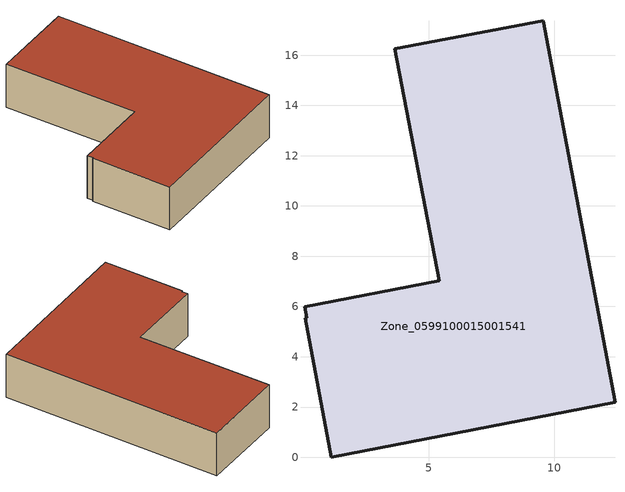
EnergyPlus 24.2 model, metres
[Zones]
Zone_0599100015001541
 floor ground (C_G): 5.42,7.02 3.64,16.26 9.56,17.37 12.41,2.19 1.12,0 0.08,5.54 0.15,5.56 0.06,5.98 z1.02
 wall outside (C_F): 12.41,2.19 9.56,17.37 3.64,16.26 5.42,7.02 0.06,5.98 0.15,5.56 0.08,5.54 1.12,0 12.41,2.19 z1.02:4.27
 roof outside (C_R): 0.06,5.98 0.15,5.56 0.08,5.54 1.12,0 12.41,2.19 9.56,17.37 3.64,16.26 5.42,7.02 z4.27
[BUILDING]
Pand.0599100015001541: North Axis=0; Terrain=City; Loads Convergence Tolerance Value=0.04; Temperature Convergence Tolerance Value=0.4; Solar Distribution=FullExterior; Maximum Number of Warmup Days=25; Minimum Number of Warmup Days=1
[Site:Location]
Rotterdam.The.Hague.AP_ZH_NLD Design_Conditions: Latitude=51.96; Longitude=4.45; Time Zone=1; Elevation=-4.5
[SITE:GROUNDTEMPERATURE:BUILDINGSURFACE]
18, 18, 18, 18, 18, 18, 18, 18, 18, 18, 18, 18
[MATERIAL] Thermal Absorptance=0.9; Solar Absorptance=0.7; Visible Absorptance=0.7
Name | Roughness | Thickness | Conductivity | Density | Specific Heat
G.D.1965 | MediumSmooth | 0.15 | 1 | 540 | 1210
F.D.1965 | Rough | 0.3 | 0.857143 | 1920 | 840
R.D.1965 | MediumRough | 0.2 | 0.08 | 1500 | 1000
[CONSTRUCTION]
C_G: G.D.1965
C_F: F.D.1965
C_R: R.D.1965
[ZONE]
Zone_0599100015001541: Type=1; Multiplier=1; Ceiling Height=Autocalculate; Volume=Autocalculate; Floor Area=autocalculate; Part of Total Floor Area=Yes
[ZONEINFILTRATION:DESIGNFLOWRATE]
Infil_Zone_0599100015001541: Zone or ZoneList or Space or SpaceList=Zone_0599100015001541; Schedule=AlwaysOn; Design Flow Rate Calculation Method=Flow/Area; Flow Rate per Floor Area=0.0042; Constant Term Coefficient=1; Temperature Term Coefficient=0; Velocity Term Coefficient=0; Velocity Squared Term Coefficient=0
[HVACTEMPLATE:ZONE:IDEALLOADSAIRSYSTEM]
Zone_0599100015001541: Maximum Heating Supply Air Temperature=50; Minimum Cooling Supply Air Temperature=13; Maximum Heating Supply Air Humidity Ratio=0.0156; Minimum Cooling Supply Air Humidity Ratio=0.0077; Heating Limit=NoLimit; Cooling Limit=NoLimit; Dehumidification Control Type=ConstantSensibleHeatRatio; Cooling Sensible Heat Ratio=0.7; Dehumidification Setpoint=60; Humidification Control Type=None; Humidification Setpoint=30; Outdoor Air Method=None; Outdoor Air Flow Rate per Person=0.00944; Outdoor Air Flow Rate per Zone Floor Area=0; Outdoor Air Flow Rate per Zone=0; Demand Controlled Ventilation Type=None; Outdoor Air Economizer Type=NoEconomizer; Heat Recovery Type=None; Sensible Heat Recovery Effectiveness=0.7; Latent Heat Recovery Effectiveness=0.65
[ZONECONTROL:THERMOSTAT]
ThermostatControl_Zone_0599100015001541: Zone or ZoneList=Zone_0599100015001541; Control Type Schedule=DualSetpointControlType; Control 1=Thermostat_Zone_0599100015001541; Temperature Difference Between Cutout And Setpoint=0
[THERMOSTATSETPOINT:DUALSETPOINT]
Thermostat_Zone_0599100015001541: Heating Setpoint Temperature Schedule=HeatingSetpoint_Zone_0599100015001541; Cooling Setpoint Temperature Schedule=CoolingSetpoint_Zone_0599100015001541
[SCHEDULE:COMPACT]
HeatingSetpoint_Zone_0599100015001541: Through: 12/31, For: AllDays, Until: 24:00, 21
CoolingSetpoint_Zone_0599100015001541: Through: 12/31, For: AllDays, Until: 24:00, 24
DualSetpointControlType: Through: 12/31, For: AllDays, Until: 24:00, 4
AlwaysOn: Through: 12/31, For: AllDays, Until: 24:00, 1
